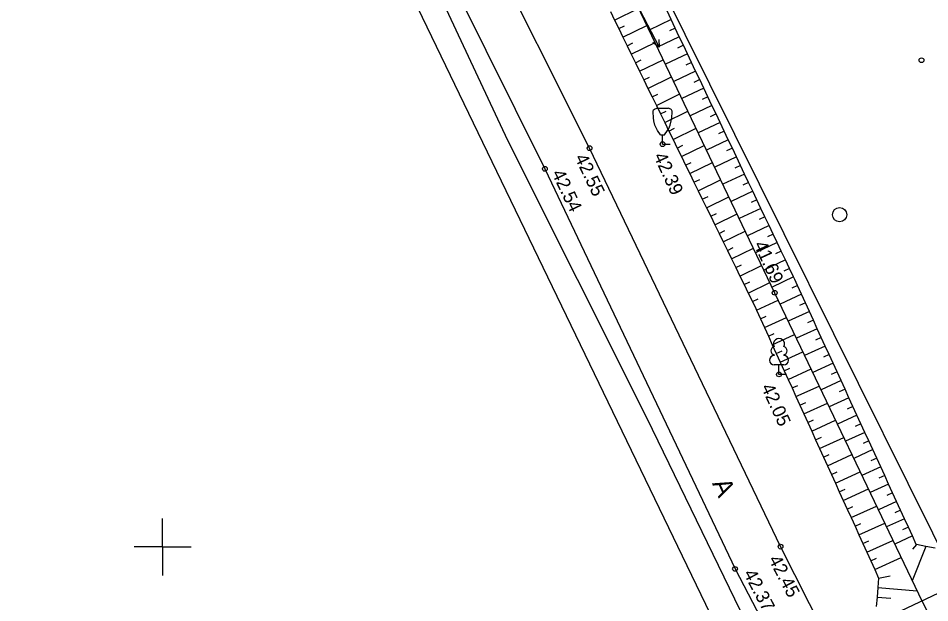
# Model space of a CAD drawing. Extents: x 639000 to 646000, y 6454000 to 6459000.
# Drawn here: x 643642.4 to 643690.38, y 6457847.06 to 6457877.83 of the extents above; entities that cross this region are included whole.
import ezdxf

# ---------------------------------------------------------------- set-up
doc = ezdxf.new("R2010")
doc.units = 0
for name, color, linetype in [('jarsak (42)', 7, 'Continuous'), ('kolvik -piir (41)', 7, 'Continuous'), ('koordinaadistik (61)', 7, 'Continuous'), ('madalpinge OL (12)', 7, 'Continuous'), ('puu poosas (10)', 7, 'Continuous'), ('sideKBL (22)', 7, 'Continuous'), ('tee tanav (30)', 7, 'Continuous'), ('valitud korgus (59)', 7, 'Continuous')]:
    doc.layers.add(name, color=color, linetype=linetype)

# ---------------------------------------------------------------- blocks, each defined once
blk = doc.blocks.new('PUUKI1')
at = {"layer": 'puu poosas (10)'}
for p, q in [((-60, 380), (60, 380)), ((-20, 100), (20, 100)), ((0, 0), (0, 100)), ((0, 0), (80, 0))]:
    blk.add_line(p, q, dxfattribs=at)
for points in [[(-20, 100), (-51.7, 142.6), (-64.6, 164.9), (-80, 200), (-92.3, 245.1), (-97, 276.3), (-100, 340), (-99.6, 348.3), (-93.7, 362.6), (-85.6, 370), (-60, 380)], [(20, 100), (51.7, 142.6), (64.6, 164.9), (80, 200), (92.3, 245.1), (97, 276.3), (100, 340), (99.6, 348.3), (93.7, 362.6), (85.6, 370), (60, 380)]]:
    blk.add_lwpolyline(points, dxfattribs=at)
blk = doc.blocks.new('PUULA1')
at = {"layer": 'puu poosas (10)'}
for p, q in [((-50, 206.4), (-50, 200)), ((50, 206.4), (50, 200)), ((50, 100), (-50, 100)), ((0, 0), (0, 100)), ((80, 0), (0, 0))]:
    blk.add_line(p, q, dxfattribs=at)
for centre, radius, start, end in [((-40, 250), 44.7, 105.2441, 257.07903), ((0, 320), 58.3, 332.5799, 207.4201), ((40, 250), 44.7, 282.92097, 74.7559), ((-50, 150), 50, 90.00001, 270), ((50, 150), 50, 270, 89.99999)]:
    blk.add_arc(centre, radius, start, end, dxfattribs=at)
blk = doc.blocks.new('METSLE')
at = {"layer": 'puu poosas (10)'}
blk.add_circle((0, 0), 75, dxfattribs=at)
blk = doc.blocks.new('RING25')
at = {"layer": 'valitud korgus (59)'}
blk.add_circle((0, 0), 25, dxfattribs=at)
blk = doc.blocks.new('OLSUMP')
at = {"layer": 'madalpinge OL (12)'}
for points in [[(507.2, 35.2), (580, 0), (506.1, -35.2)], [(40, 0), (580, 0)]]:
    blk.add_lwpolyline(points, dxfattribs=at)

msp = doc.modelspace()

# ---------------------------------------------------------------- linework, layer by layer
at = {"layer": 'jarsak (42)'}
for p, q in [((643673.569, 6457878.177), (643673.789, 6457877.728)), ((643673.789, 6457877.728), (643675.064, 6457878.352)), ((643676.77, 6457877.756), (643676.555, 6457878.208)), ((643673.789, 6457877.728), (643674.009, 6457877.279)), ((643674.229, 6457876.83), (643675.495, 6457877.45)), ((643676.77, 6457877.756), (643675.612, 6457877.206)), ((643676.985, 6457877.305), (643676.77, 6457877.756)), ((643674.009, 6457877.279), (643674.31, 6457877.426)), ((643674.009, 6457877.279), (643674.229, 6457876.83)), ((643676.985, 6457877.305), (643676.682, 6457877.161)), ((643677.199, 6457876.853), (643676.985, 6457877.305)), ((643674.229, 6457876.83), (643674.449, 6457876.381)), ((643674.449, 6457876.381), (643674.75, 6457876.528)), ((643674.669, 6457875.932), (643675.926, 6457876.548)), ((643677.199, 6457876.853), (643676.043, 6457876.303)), ((643677.414, 6457876.401), (643677.199, 6457876.853)), ((643674.449, 6457876.381), (643674.669, 6457875.932)), ((643677.414, 6457876.401), (643677.111, 6457876.258)), ((643677.629, 6457875.95), (643677.414, 6457876.401)), ((643674.669, 6457875.932), (643674.889, 6457875.483)), ((643674.889, 6457875.483), (643675.19, 6457875.63)), ((643675.109, 6457875.034), (643676.357, 6457875.645)), ((643677.629, 6457875.95), (643676.474, 6457875.401)), ((643677.843, 6457875.498), (643677.629, 6457875.95)), ((643674.889, 6457875.483), (643675.109, 6457875.034)), ((643675.109, 6457875.034), (643675.329, 6457874.585)), ((643678.058, 6457875.047), (643676.905, 6457874.499)), ((643677.843, 6457875.498), (643677.541, 6457875.354)), ((643678.058, 6457875.047), (643677.843, 6457875.498)), ((643678.272, 6457874.595), (643678.058, 6457875.047)), ((643675.329, 6457874.585), (643675.63, 6457874.732)), ((643675.329, 6457874.585), (643675.549, 6457874.136)), ((643675.549, 6457874.136), (643676.788, 6457874.743)), ((643678.272, 6457874.595), (643677.97, 6457874.451)), ((643678.487, 6457874.143), (643678.272, 6457874.595)), ((643675.549, 6457874.136), (643675.769, 6457873.687)), ((643678.487, 6457874.143), (643677.336, 6457873.596)), ((643678.702, 6457873.692), (643678.487, 6457874.143)), ((643675.769, 6457873.687), (643676.07, 6457873.834)), ((643675.769, 6457873.687), (643675.989, 6457873.238)), ((643675.989, 6457873.238), (643677.219, 6457873.84)), ((643678.702, 6457873.692), (643678.399, 6457873.548)), ((643678.916, 6457873.24), (643678.702, 6457873.692)), ((643675.989, 6457873.238), (643676.209, 6457872.789)), ((643678.916, 6457873.24), (643677.767, 6457872.694)), ((643679.131, 6457872.789), (643678.916, 6457873.24)), ((643676.209, 6457872.789), (643676.51, 6457872.936)), ((643676.209, 6457872.789), (643676.429, 6457872.34)), ((643676.429, 6457872.34), (643677.65, 6457872.938)), ((643679.131, 6457872.789), (643678.828, 6457872.645)), ((643679.346, 6457872.337), (643679.131, 6457872.789)), ((643676.429, 6457872.34), (643676.649, 6457871.891)), ((643679.346, 6457872.337), (643678.198, 6457871.792)), ((643679.56, 6457871.886), (643679.346, 6457872.337)), ((643676.649, 6457871.891), (643676.95, 6457872.038)), ((643676.649, 6457871.891), (643676.869, 6457871.442)), ((643676.869, 6457871.442), (643678.082, 6457872.036)), ((643679.56, 6457871.886), (643679.258, 6457871.742)), ((643679.775, 6457871.434), (643679.56, 6457871.886)), ((643676.869, 6457871.442), (643677.089, 6457870.993)), ((643679.775, 6457871.434), (643678.629, 6457870.889)), ((643679.99, 6457870.982), (643679.775, 6457871.434)), ((643677.089, 6457870.993), (643677.39, 6457871.14)), ((643677.089, 6457870.993), (643677.309, 6457870.544)), ((643677.309, 6457870.544), (643678.513, 6457871.133)), ((643679.99, 6457870.982), (643679.687, 6457870.839)), ((643680.204, 6457870.531), (643679.99, 6457870.982)), ((643677.309, 6457870.544), (643677.529, 6457870.095)), ((643677.529, 6457870.095), (643677.83, 6457870.242)), ((643677.749, 6457869.646), (643678.944, 6457870.231)), ((643680.204, 6457870.531), (643679.06, 6457869.987)), ((643680.419, 6457870.079), (643680.204, 6457870.531)), ((643677.529, 6457870.095), (643677.749, 6457869.646)), ((643680.419, 6457870.079), (643680.116, 6457869.935)), ((643680.633, 6457869.628), (643680.419, 6457870.079)), ((643677.749, 6457869.646), (643677.969, 6457869.197)), ((643677.969, 6457869.197), (643678.27, 6457869.344)), ((643678.189, 6457868.748), (643679.375, 6457869.329)), ((643680.633, 6457869.628), (643679.491, 6457869.085)), ((643680.848, 6457869.176), (643680.633, 6457869.628)), ((643677.969, 6457869.197), (643678.189, 6457868.748)), ((643680.848, 6457869.176), (643680.546, 6457869.032)), ((643681.063, 6457868.724), (643680.848, 6457869.176)), ((643678.189, 6457868.748), (643678.409, 6457868.299)), ((643678.409, 6457868.299), (643678.71, 6457868.446)), ((643678.629, 6457867.85), (643679.806, 6457868.426)), ((643681.063, 6457868.724), (643679.923, 6457868.183)), ((643681.277, 6457868.273), (643681.063, 6457868.724)), ((643678.409, 6457868.299), (643678.629, 6457867.85)), ((643678.629, 6457867.85), (643678.849, 6457867.401)), ((643681.277, 6457868.273), (643680.975, 6457868.129)), ((643681.492, 6457867.821), (643681.277, 6457868.273)), ((643678.849, 6457867.401), (643679.149, 6457867.548)), ((643678.849, 6457867.401), (643679.069, 6457866.952)), ((643679.069, 6457866.952), (643680.237, 6457867.524)), ((643681.492, 6457867.821), (643680.354, 6457867.28)), ((643681.707, 6457867.37), (643681.404, 6457867.226)), ((643681.707, 6457867.37), (643681.492, 6457867.821)), ((643681.921, 6457866.918), (643681.707, 6457867.37)), ((643679.069, 6457866.952), (643679.289, 6457866.503)), ((643681.921, 6457866.918), (643680.785, 6457866.378)), ((643682.136, 6457866.467), (643681.921, 6457866.918)), ((643679.289, 6457866.503), (643679.589, 6457866.65)), ((643679.289, 6457866.503), (643679.509, 6457866.054)), ((643679.509, 6457866.054), (643680.668, 6457866.622)), ((643682.136, 6457866.467), (643681.833, 6457866.323)), ((643682.351, 6457866.015), (643682.136, 6457866.467)), ((643679.509, 6457866.054), (643679.729, 6457865.605)), ((643682.351, 6457866.015), (643681.216, 6457865.476)), ((643682.565, 6457865.563), (643682.351, 6457866.015)), ((643679.729, 6457865.605), (643680.029, 6457865.752)), ((643679.729, 6457865.605), (643679.949, 6457865.156)), ((643679.949, 6457865.156), (643681.099, 6457865.719)), ((643682.565, 6457865.563), (643682.263, 6457865.42)), ((643682.78, 6457865.112), (643682.565, 6457865.563)), ((643679.949, 6457865.156), (643680.169, 6457864.706)), ((643682.78, 6457865.112), (643681.647, 6457864.573)), ((643682.995, 6457864.66), (643682.78, 6457865.112)), ((643680.169, 6457864.706), (643680.469, 6457864.854)), ((643680.169, 6457864.706), (643680.388, 6457864.257)), ((643680.388, 6457864.257), (643681.531, 6457864.817)), ((643682.995, 6457864.66), (643682.692, 6457864.516)), ((643683.209, 6457864.209), (643682.995, 6457864.66)), ((643680.388, 6457864.257), (643680.608, 6457863.808)), ((643683.209, 6457864.209), (643682.078, 6457863.671)), ((643680.608, 6457863.808), (643680.909, 6457863.956)), ((643680.608, 6457863.808), (643680.828, 6457863.359)), ((643680.828, 6457863.359), (643681.962, 6457863.915)), ((643683.42, 6457863.755), (643683.115, 6457863.615)), ((643683.628, 6457863.301), (643683.42, 6457863.755)), ((643680.828, 6457863.359), (643681.048, 6457862.91)), ((643681.048, 6457862.91), (643681.349, 6457863.058)), ((643683.628, 6457863.301), (643682.502, 6457862.784)), ((643683.837, 6457862.846), (643683.628, 6457863.301)), ((643681.266, 6457862.46), (643682.408, 6457862.981)), ((643683.837, 6457862.846), (643683.532, 6457862.706)), ((643684.045, 6457862.392), (643683.837, 6457862.846)), ((643681.266, 6457862.46), (643681.473, 6457862.005)), ((643681.473, 6457862.005), (643681.778, 6457862.144)), ((643681.681, 6457861.55), (643682.839, 6457862.078)), ((643684.045, 6457862.392), (643682.933, 6457861.881)), ((643684.254, 6457861.937), (643684.045, 6457862.392)), ((643681.473, 6457862.005), (643681.681, 6457861.55)), ((643684.254, 6457861.937), (643683.95, 6457861.798)), ((643684.463, 6457861.483), (643684.254, 6457861.937)), ((643681.681, 6457861.55), (643681.888, 6457861.095)), ((643681.888, 6457861.095), (643682.193, 6457861.234)), ((643682.095, 6457860.64), (643683.27, 6457861.176)), ((643684.463, 6457861.483), (643683.364, 6457860.979)), ((643684.671, 6457861.029), (643684.463, 6457861.483)), ((643681.888, 6457861.095), (643682.095, 6457860.64)), ((643682.095, 6457860.64), (643682.303, 6457860.185)), ((643684.671, 6457861.029), (643684.367, 6457860.889)), ((643684.88, 6457860.574), (643684.671, 6457861.029)), ((643682.303, 6457860.185), (643682.607, 6457860.324)), ((643682.303, 6457860.185), (643682.51, 6457859.73)), ((643682.51, 6457859.73), (643683.701, 6457860.273)), ((643684.88, 6457860.574), (643683.795, 6457860.076)), ((643685.088, 6457860.12), (643684.88, 6457860.574)), ((643682.51, 6457859.73), (643682.717, 6457859.275)), ((643685.088, 6457860.12), (643684.784, 6457859.98)), ((643685.297, 6457859.665), (643685.088, 6457860.12)), ((643682.717, 6457859.275), (643683.022, 6457859.414)), ((643682.717, 6457859.275), (643682.924, 6457858.82)), ((643682.924, 6457858.82), (643684.133, 6457859.371)), ((643685.297, 6457859.665), (643684.227, 6457859.174)), ((643685.506, 6457859.211), (643685.201, 6457859.071)), ((643685.506, 6457859.211), (643685.297, 6457859.665)), ((643685.714, 6457858.757), (643685.506, 6457859.211)), ((643682.924, 6457858.82), (643683.132, 6457858.365)), ((643685.714, 6457858.757), (643684.658, 6457858.272)), ((643685.923, 6457858.302), (643685.714, 6457858.757)), ((643683.132, 6457858.365), (643683.437, 6457858.504)), ((643683.132, 6457858.365), (643683.339, 6457857.91)), ((643683.339, 6457857.91), (643684.564, 6457858.468)), ((643685.923, 6457858.302), (643685.618, 6457858.162)), ((643686.131, 6457857.848), (643685.923, 6457858.302)), ((643683.339, 6457857.91), (643683.546, 6457857.455)), ((643686.131, 6457857.848), (643685.089, 6457857.369)), ((643686.34, 6457857.393), (643686.131, 6457857.848)), ((643683.546, 6457857.455), (643683.851, 6457857.594)), ((643683.546, 6457857.455), (643683.754, 6457857)), ((643683.754, 6457857), (643684.995, 6457857.566)), ((643686.34, 6457857.393), (643686.036, 6457857.254)), ((643686.549, 6457856.939), (643686.34, 6457857.393)), ((643683.754, 6457857), (643683.961, 6457856.545)), ((643686.549, 6457856.939), (643685.52, 6457856.467)), ((643686.757, 6457856.485), (643686.549, 6457856.939)), ((643683.961, 6457856.545), (643684.266, 6457856.684)), ((643683.961, 6457856.545), (643684.168, 6457856.09)), ((643684.168, 6457856.09), (643685.426, 6457856.663)), ((643686.757, 6457856.485), (643686.453, 6457856.345)), ((643686.966, 6457856.03), (643686.757, 6457856.485)), ((643684.168, 6457856.09), (643684.376, 6457855.635)), ((643686.966, 6457856.03), (643685.951, 6457855.564)), ((643687.174, 6457855.576), (643686.966, 6457856.03)), ((643684.376, 6457855.635), (643684.68, 6457855.774)), ((643684.376, 6457855.635), (643684.583, 6457855.18)), ((643684.583, 6457855.18), (643685.857, 6457855.761)), ((643687.174, 6457855.576), (643686.87, 6457855.436)), ((643687.383, 6457855.121), (643687.174, 6457855.576)), ((643684.583, 6457855.18), (643684.79, 6457854.725)), ((643687.383, 6457855.121), (643686.382, 6457854.662)), ((643687.592, 6457854.667), (643687.383, 6457855.121)), ((643684.79, 6457854.725), (643685.095, 6457854.864)), ((643684.79, 6457854.725), (643684.997, 6457854.27)), ((643684.997, 6457854.27), (643686.288, 6457854.859)), ((643687.592, 6457854.667), (643687.287, 6457854.527)), ((643687.8, 6457854.213), (643687.592, 6457854.667)), ((643684.997, 6457854.27), (643685.205, 6457853.815)), ((643685.205, 6457853.815), (643685.51, 6457853.954)), ((643685.412, 6457853.36), (643686.72, 6457853.956)), ((643687.8, 6457854.213), (643686.814, 6457853.76)), ((643688.009, 6457853.758), (643687.8, 6457854.213)), ((643685.205, 6457853.815), (643685.412, 6457853.36)), ((643688.009, 6457853.758), (643687.704, 6457853.618)), ((643688.217, 6457853.304), (643688.009, 6457853.758)), ((643685.412, 6457853.36), (643685.619, 6457852.905)), ((643685.619, 6457852.905), (643685.924, 6457853.044)), ((643685.827, 6457852.45), (643687.151, 6457853.054)), ((643688.217, 6457853.304), (643687.245, 6457852.857)), ((643688.426, 6457852.849), (643688.217, 6457853.304)), ((643685.619, 6457852.905), (643685.827, 6457852.45)), ((643688.426, 6457852.849), (643688.122, 6457852.71)), ((643688.635, 6457852.395), (643688.426, 6457852.849)), ((643685.827, 6457852.45), (643686.034, 6457851.995)), ((643686.034, 6457851.995), (643686.339, 6457852.134)), ((643686.034, 6457851.995), (643686.241, 6457851.54)), ((643686.241, 6457851.54), (643687.582, 6457852.151)), ((643688.635, 6457852.395), (643687.676, 6457851.955)), ((643688.843, 6457851.941), (643688.635, 6457852.395)), ((643686.241, 6457851.54), (643686.449, 6457851.085)), ((643688.843, 6457851.941), (643688.539, 6457851.801)), ((643689.052, 6457851.486), (643688.843, 6457851.941)), ((643686.449, 6457851.085), (643686.753, 6457851.224)), ((643686.449, 6457851.085), (643686.656, 6457850.63)), ((643686.656, 6457850.63), (643688.013, 6457851.249)), ((643689.052, 6457851.486), (643688.107, 6457851.052)), ((643689.26, 6457851.032), (643689.052, 6457851.486)), ((643686.656, 6457850.63), (643686.863, 6457850.175)), ((643689.469, 6457850.577), (643688.538, 6457850.15)), ((643689.26, 6457851.032), (643688.956, 6457850.892)), ((643689.469, 6457850.577), (643689.26, 6457851.032)), ((643686.863, 6457850.175), (643687.168, 6457850.314)), ((643686.863, 6457850.175), (643687.071, 6457849.72)), ((643687.071, 6457849.72), (643688.444, 6457850.346)), ((643689.683, 6457850.13), (643689.467, 6457849.874)), ((643690.173, 6457850.028), (643689.683, 6457850.13)), ((643687.071, 6457849.72), (643687.278, 6457849.265)), ((643690.173, 6457850.028), (643689.462, 6457848.217)), ((643690.662, 6457849.926), (643690.173, 6457850.028)), ((643687.278, 6457849.265), (643687.583, 6457849.404)), ((643687.278, 6457849.265), (643687.485, 6457848.81)), ((643687.485, 6457848.81), (643688.875, 6457849.444)), ((643687.688, 6457848.355), (643687.648, 6457847.856)), ((643687.688, 6457848.355), (643688.292, 6457848.469)), ((643687.648, 6457847.856), (643687.608, 6457847.358)), ((643687.648, 6457847.856), (643689.713, 6457847.69)), ((643687.608, 6457847.358), (643687.568, 6457846.859)), ((643687.608, 6457847.358), (643688.342, 6457847.299))]:
    msp.add_line(p, q, dxfattribs=at)
for points in [[(643663.419, 6457902.257), (643669.827, 6457889.312), (643682.218, 6457863.378), (643689.981, 6457847.13), (643695.563, 6457836.126), (643700.364, 6457826.004), (643708.901, 6457808.037)], [(643687.499, 6457845.993), (643722.984, 6457862.818), (643734.312, 6457869.139), (643751.137, 6457877.764)], [(643683.42, 6457863.755), (643683.275, 6457864.071), (643683.209, 6457864.209)], [(643681.048, 6457862.91), (643681.227, 6457862.545), (643681.266, 6457862.46)], [(643689.683, 6457850.13), (643689.673, 6457850.132), (643689.469, 6457850.577)], [(643687.485, 6457848.81), (643687.689, 6457848.363), (643687.688, 6457848.355)]]:
    msp.add_lwpolyline(points, dxfattribs=at)
at = {"layer": 'kolvik -piir (41)'}
msp.add_lwpolyline([(643710.366, 6457951.387), (643660.882, 6457925.708), (643656.717, 6457919.804), (643665.184, 6457902.689), (643673.58, 6457884.876), (643698.353, 6457834.981), (643711.424, 6457811.444), (643719.019, 6457797.765), (643727.134, 6457794.848), (643733.527, 6457799.803)], dxfattribs=at)
at = {"layer": 'koordinaadistik (61)'}
for q in [(643650, 6457851.5), (643648.5, 6457850), (643651.5, 6457850), (643650, 6457848.5)]:
    msp.add_line((643650, 6457850), q, dxfattribs=at)
at = {"layer": 'puu poosas (10)'}
msp.add_line((643648.967, 6457908.392), (643703.627, 6457795.045), dxfattribs=at)
at = {"layer": 'sideKBL (22)'}
msp.add_lwpolyline([(643729.644, 6457744.132), (643719.062, 6457767.315), (643715.063, 6457776.623), (643711.987, 6457782.479), (643708.059, 6457790.153), (643703.639, 6457800.156), (643696.594, 6457813.913), (643689.259, 6457828.453), (643684.177, 6457838.893), (643675.501, 6457856.755), (643668.174, 6457871.393), (643661.044, 6457886.619), (643652.38, 6457905.138), (643648.687, 6457911.885), (643641.833, 6457916.046), (643633.547, 6457923.162)], dxfattribs=at)
at = {"layer": 'tee tanav (30)'}
for points in [[(643716.701, 6457784.304), (643714.943, 6457785.62), (643708.819, 6457797.357), (643700.67, 6457814.217), (643690.911, 6457833.437), (643682.53, 6457850.014), (643672.472, 6457870.989), (643661.492, 6457892.894), (643652.857, 6457909.131), (643648.438, 6457918.365), (643648.972, 6457922.706)], [(643642.539, 6457919.482), (643645.991, 6457917.251), (643646.779, 6457915.51), (643650.844, 6457908.131), (643659.231, 6457891.805), (643670.12, 6457869.9), (643680.132, 6457848.84), (643688.734, 6457832.319), (643698.193, 6457813.297), (643706.7, 6457796.334), (643712.744, 6457784.446), (643713.068, 6457782.495)]]:
    msp.add_lwpolyline(points, dxfattribs=at)

# ---------------------------------------------------------------- block references
at = {"layer": 'madalpinge OL (12)', "xscale": 0.005, "yscale": 0.005, "rotation": -62.39575628939049}
msp.add_blockref('OLSUMP', (643674.795, 6457878.875), dxfattribs=at)
at = {"layer": 'puu poosas (10)', "xscale": 0.005, "yscale": 0.005}
for name, p in [('PUUKI1', (643676.316, 6457871.198)), ('METSLE', (643685.637, 6457867.487)), ('PUULA1', (643682.446, 6457859.077))]:
    msp.add_blockref(name, p, dxfattribs=at)
at = {"layer": 'valitud korgus (59)', "xscale": 0.005000000000000001, "yscale": 0.005000000000000001}
for p in [(643689.947, 6457875.618), (643676.316, 6457871.198), (643672.472, 6457870.989), (643670.12, 6457869.9), (643682.218, 6457863.378), (643682.446, 6457859.077), (643682.53, 6457850.014), (643680.132, 6457848.84)]:
    msp.add_blockref('RING25', p, dxfattribs=at)

# ---------------------------------------------------------------- texts
at = {"layer": 'tee tanav (30)'}
msp.add_text('A', height=1, rotation=294.5922, dxfattribs=at).set_placement((643678.91, 6457853.346))
at = {"layer": 'valitud korgus (59)'}
for s, rotation, p in [('42.55', 295.4256, (643671.677, 6457870.496)), ('42.39', 294.5922, (643675.83, 6457870.576)), ('42.54', 295.4256, (643670.468, 6457869.67)), ('41.69', 294.5922, (643681.107, 6457865.919)), ('42.05', 294.5922, (643681.49, 6457858.41)), ('42.45', 297.5038, (643681.876, 6457849.345)), ('42.37', 297.5038, (643680.562, 6457848.606))]:
    msp.add_text(s, height=0.7, rotation=rotation, dxfattribs=at).set_placement(p)

doc.saveas('drawing.dxf')
